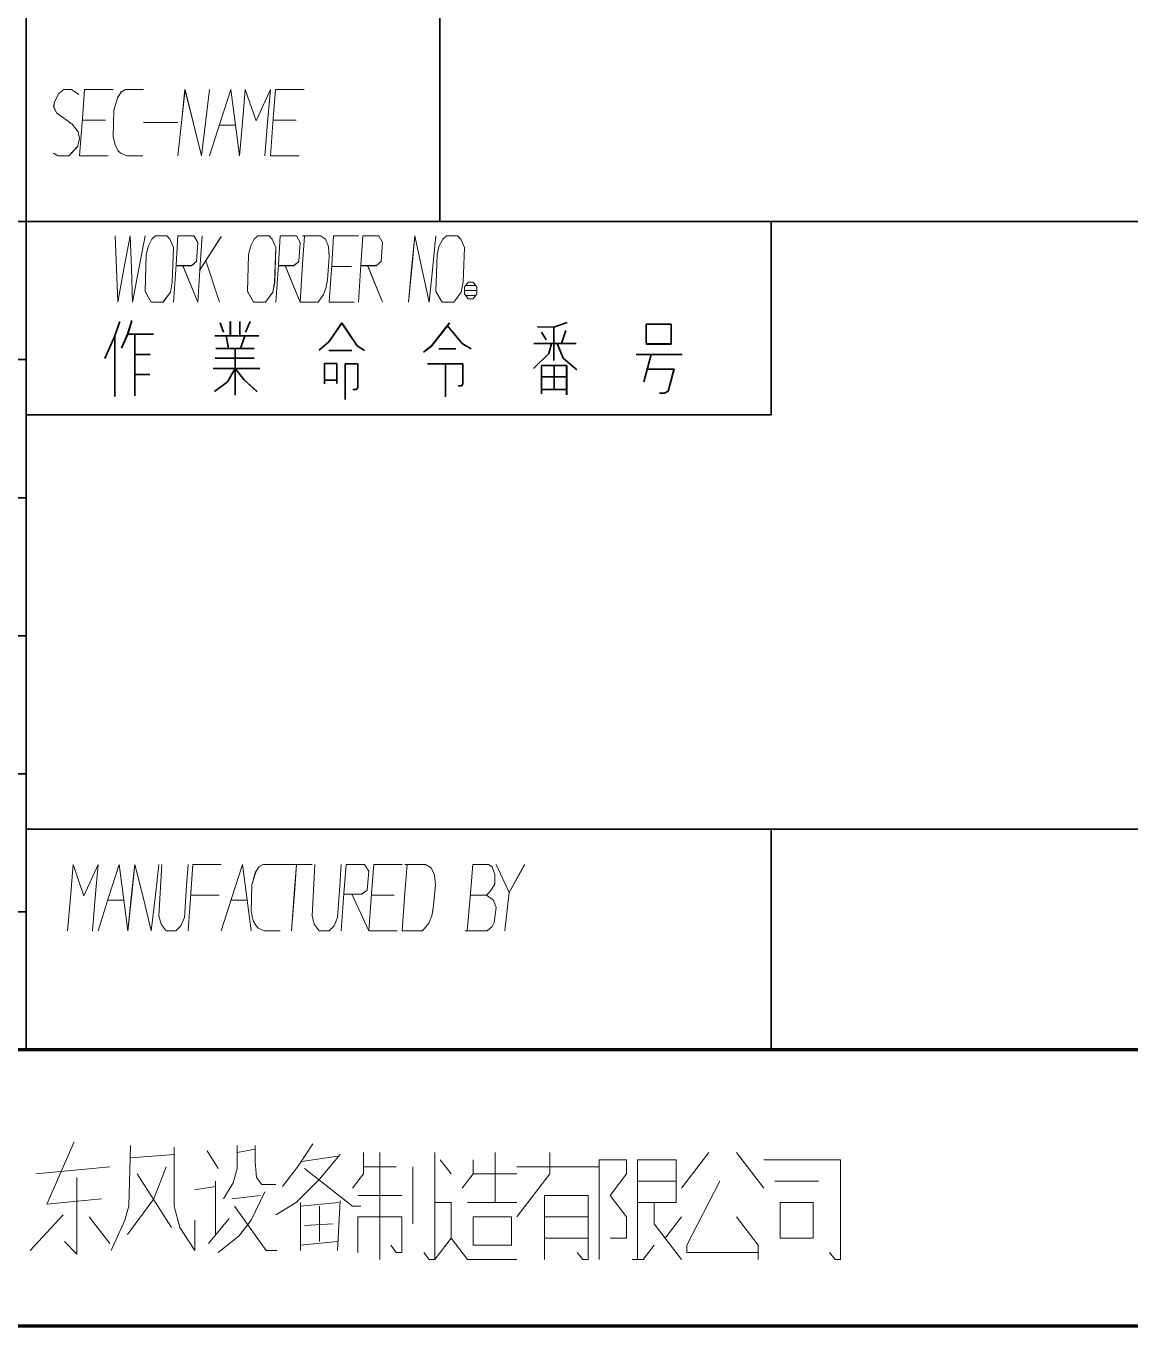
# Model space of a CAD drawing. Header units: millimetres. Extents: x 1333 to 104182, y -62616 to -5704.
# Drawn here: x 51254.07 to 51294.07, y -62616.28 to -62569.2 of the extents above; entities that cross this region are included whole.
import ezdxf

# ---------------------------------------------------------------- set-up
doc = ezdxf.new("R2010")
doc.units = ezdxf.units.MM
doc.header["$LTSCALE"] = 0.5
doc.layers.add('08', color=1, linetype='Continuous')
doc.layers.add('11', color=3, linetype='Continuous')

# ---------------------------------------------------------------- blocks, each defined once
blk = doc.blocks.new('A$C32A078D3')
at = {"color": 7, "lineweight": 13}
for points in [[(-148.255, 6.668), (-149.248, 4.41)], [(-139.611, 6.603), (-140.108, 5.829)], [(-146.218, 6.539), (-146.268, 4.345)], [(-146.218, 6.087), (-144.628, 6.216)], [(-144.628, 6.474), (-144.628, 4.345)], [(-143.436, 6.345), (-143.039, 5.7)], [(-142.343, 6.539), (-142.343, 5.7)], [(-142.343, 6.281), (-141.697, 6.41)], [(-141.697, 6.539), (-141.697, 5.958)], [(-138.617, 6.216), (-139.362, 5.313), (-140.207, 4.474), (-140.952, 4.023)], [(-140.008, 5.958), (-138.717, 6.152)], [(-137.773, 6.281), (-137.773, 5.506), (-138.17, 4.99)], [(-137.177, 2.41), (-137.177, 6.281)], [(-135.19, 6.281), (-135.19, 2.41), (-135.388, 2.41), (-135.587, 2.668)], [(-133.004, 6.281), (-133.004, 4.474)], [(-131.017, 6.281), (-131.017, 5.506), (-132.209, 3.958)], [(-126.248, 4.99), (-125.254, 6.281)], [(-123.267, 4.99), (-124.26, 6.281)], [(-149.646, 5.506), (-146.963, 5.764)], [(-145.373, 4.603), (-144.926, 5.764)], [(-142.343, 5.7), (-142.492, 5.184)], [(-141.697, 5.958), (-141.648, 5.377)], [(-140.108, 5.829), (-140.704, 5.055)], [(-139.909, 5.7), (-138.17, 4.345), (-137.872, 4.345)], [(-136.581, 5.764), (-137.773, 5.764)], [(-135.984, 3.7), (-135.984, 5.764)], [(-134.593, 5.506), (-134.991, 6.023)], [(-134.196, 4.99), (-133.799, 5.506), (-133.799, 6.023)], [(-129.228, 5.764), (-132.209, 5.764)], [(-129.228, 2.41), (-129.228, 6.023), (-128.235, 6.023), (-128.235, 5.506), (-128.831, 4.732), (-128.235, 3.958), (-128.235, 3.184), (-128.831, 3.184)], [(-127.837, 4.474), (-126.446, 4.474), (-126.446, 6.023), (-127.837, 6.023), (-127.837, 2.41)], [(-120.882, 2.668), (-120.684, 2.41), (-120.485, 2.41), (-120.485, 6.023), (-123.267, 6.023)], [(-148.155, 5.377), (-148.155, 2.603)], [(-145.97, 5.506), (-144.728, 3.571)], [(-143.138, 3.313), (-143.138, 5.248)], [(-142.492, 5.184), (-142.84, 4.603)], [(-141.648, 5.377), (-141.449, 5.119)], [(-133.799, 5.506), (-132.209, 5.506)], [(-126.446, 5.248), (-127.837, 5.248)], [(-124.857, 5.248), (-126.049, 2.926), (-126.049, 2.668), (-123.466, 2.668)], [(-122.87, 5.248), (-121.28, 5.248)], [(-143.138, 5.055), (-143.883, 4.926)], [(-142.542, 4.603), (-141.499, 4.732)], [(-141.35, 4.861), (-141.846, 3.829)], [(-141.449, 5.119), (-140.952, 5.119)], [(-137.971, 4.732), (-136.382, 4.732)], [(-131.215, 2.41), (-131.215, 4.732), (-129.626, 4.732), (-129.626, 2.41), (-129.824, 2.41), (-130.023, 2.668)], [(-149.248, 4.41), (-147.261, 4.603)], [(-146.268, 4.345), (-146.417, 3.829)], [(-146.317, 3.313), (-145.373, 4.603)], [(-144.628, 4.345), (-144.43, 3.571)], [(-142.442, 4.345), (-141.3, 2.732)], [(-140.058, 4.474), (-140.058, 2.732)], [(-140.058, 4.345), (-138.667, 4.474)], [(-139.362, 4.345), (-139.362, 3.055)], [(-138.617, 4.539), (-138.717, 2.732)], [(-135.19, 4.474), (-134.593, 4.474), (-134.593, 3.184)], [(-132.209, 4.474), (-133.997, 4.474)], [(-126.248, 2.41), (-127.241, 3.7), (-127.241, 4.474)], [(-148.652, 4.023), (-149.844, 2.732)], [(-147.708, 3.958), (-146.963, 2.99)], [(-146.417, 3.829), (-146.913, 2.732)], [(-143.883, 2.732), (-143.883, 3.829)], [(-142.641, 3.894), (-143.386, 2.99)], [(-142.293, 3.248), (-141.846, 3.829)], [(-137.971, 2.668), (-137.971, 3.958), (-136.382, 3.958), (-136.382, 2.668), (-136.581, 2.668), (-136.779, 2.926)], [(-131.215, 3.958), (-129.626, 3.958)], [(-126.844, 3.184), (-126.248, 3.958)], [(-123.466, 2.41), (-123.466, 2.926), (-124.26, 3.958)], [(-144.43, 3.571), (-143.883, 2.732)], [(-139.909, 3.635), (-138.866, 3.7)], [(-148.155, 2.603), (-148.602, 3.055)], [(-143.039, 2.668), (-142.293, 3.248)], [(-138.717, 3.055), (-140.058, 2.926)], [(-135.19, 2.41), (-134.593, 3.184), (-133.997, 2.41), (-132.209, 2.41)], [(-129.626, 3.184), (-131.215, 3.184)], [(-128.036, 2.41), (-127.639, 2.41), (-127.241, 2.926)], [(-141.3, 2.732), (-140.902, 2.732)]]:
    blk.add_lwpolyline(points, dxfattribs=at)
for points in [[(-122.671, 4.474), (-122.671, 3.184), (-121.479, 3.184), (-121.479, 4.474)], [(-133.799, 2.926), (-132.408, 2.926), (-132.408, 3.958), (-133.799, 3.958)]]:
    blk.add_lwpolyline(points, close=True, dxfattribs=at)
blk = doc.blocks.new('999')
at = {"color": 7, "lineweight": 35}
for p, q in [((75474.98, -11451.12), (75474.98, -11826.55)), ((75114.98, -11823.12), (75475.51, -11823.12)), ((75804.98, -11823.12), (75475.51, -11823.12)), ((75474.98, -11826.55), (75474.98, -11913.12)), ((75114.98, -11838.12), (75474.98, -11838.12)), ((75555.98, -11844.12), (75474.98, -11844.12)), ((75234.98, -11853.12), (75474.98, -11853.12)), ((75474.98, -11868.12), (75294.98, -11868.12)), ((75354.98, -11883.12), (75474.98, -11883.12)), ((75474.98, -11889.12), (75684.98, -11889.12)), ((75414.98, -11898.12), (75474.98, -11898.12)), ((75894.98, -11913.12), (75114.98, -11913.12))]:
    blk.add_line(p, q, dxfattribs=at)
at = {"color": 7, "lineweight": 35, "ltscale": 0.45}
blk.add_line((75519.98, -11823.12), (75519.98, -11769.12), dxfattribs=at)
at = {"color": 7, "lineweight": 35, "ltscale": 0.175}
blk.add_line((75555.98, -11823.12), (75555.98, -11844.12), dxfattribs=at)
at = {"color": 7, "lineweight": 35, "ltscale": 0.013838}
blk.add_line((75485.19, -11833.97), (75484.64, -11835.53), dxfattribs=at)
at = {"color": 7, "lineweight": 35, "ltscale": 0.012732}
blk.add_line((75486.48, -11833.88), (75486.03, -11835.34), dxfattribs=at)
at = {"color": 7, "lineweight": 35, "ltscale": 0.013058}
blk.add_line((75497.19, -11833.97), (75497.19, -11835.53), dxfattribs=at)
at = {"color": 7, "lineweight": 35, "ltscale": 0.012885}
blk.add_line((75498.23, -11835.53), (75498.23, -11833.99), dxfattribs=at)
at = {"color": 7, "lineweight": 35, "ltscale": 0.010751}
blk.add_line((75499.35, -11833.97), (75498.84, -11835.15), dxfattribs=at)
at = {"color": 7, "lineweight": 35, "ltscale": 0.01406}
blk.add_line((75486.03, -11835.34), (75485.36, -11836.89), dxfattribs=at)
at = {"color": 7, "lineweight": 35, "ltscale": 0.023425}
blk.add_line((75486.03, -11835.34), (75488.85, -11835.34), dxfattribs=at)
at = {"color": 7, "lineweight": 35, "ltscale": 0.055948}
blk.add_line((75486.82, -11835.34), (75486.82, -11842.06), dxfattribs=at)
at = {"color": 7, "lineweight": 35, "ltscale": 0.008817}
blk.add_line((75496.07, -11834.14), (75496.43, -11835.13), dxfattribs=at)
at = {"color": 7, "lineweight": 35, "ltscale": 0.020296}
blk.add_line((75509.3, -11834.14), (75507.93, -11836.15), dxfattribs=at)
at = {"color": 7, "lineweight": 35, "ltscale": 0.025005}
blk.add_line((75509.3, -11834.14), (75510.99, -11836.61), dxfattribs=at)
at = {"color": 7, "lineweight": 35, "ltscale": 0.026499}
blk.add_line((75521.03, -11834.14), (75519.07, -11836.64), dxfattribs=at)
at = {"color": 7, "lineweight": 35, "ltscale": 0.020925}
blk.add_line((75520.79, -11834.44), (75522.38, -11836.38), dxfattribs=at)
at = {"color": 7, "lineweight": 35, "ltscale": 0.014799}
blk.add_line((75532.36, -11834.58), (75530.58, -11834.54), dxfattribs=at)
at = {"color": 7, "lineweight": 35, "ltscale": 0.007989}
blk.add_line((75531.03, -11835.15), (75531.51, -11835.98), dxfattribs=at)
at = {"color": 7, "lineweight": 35, "ltscale": 0.012818}
blk.add_line((75533.82, -11834.09), (75532.36, -11834.58), dxfattribs=at)
at = {"color": 7, "lineweight": 35, "ltscale": 0.030356}
blk.add_line((75532.36, -11834.58), (75532.36, -11838.22), dxfattribs=at)
at = {"color": 7, "lineweight": 35, "ltscale": 0.01256}
blk.add_line((75533.65, -11834.94), (75533.2, -11836.38), dxfattribs=at)
at = {"color": 7, "lineweight": 35, "ltscale": 0.017297}
blk.add_line((75542.38, -11836.36), (75542.38, -11834.28), dxfattribs=at)
at = {"color": 7, "lineweight": 35, "ltscale": 0.022888}
for p, q in [((75542.38, -11834.28), (75545.12, -11834.28)), ((75545.12, -11836.42), (75542.38, -11836.42)), ((75531.01, -11838.77), (75533.75, -11838.77)), ((75531.01, -11839.98), (75533.75, -11839.98)), ((75531.01, -11841.38), (75533.75, -11841.38))]:
    blk.add_line(p, q, dxfattribs=at)
at = {"color": 7, "lineweight": 35, "ltscale": 0.017825}
blk.add_line((75545.12, -11834.28), (75545.12, -11836.42), dxfattribs=at)
at = {"color": 7, "lineweight": 35, "ltscale": 0.022354}
blk.add_line((75484.64, -11835.53), (75483.56, -11837.99), dxfattribs=at)
at = {"color": 7, "lineweight": 35, "ltscale": 0.055069}
blk.add_line((75484.64, -11835.53), (75484.64, -11842.14), dxfattribs=at)
at = {"color": 7, "lineweight": 35, "ltscale": 0.039795}
blk.add_line((75495.5, -11835.53), (75500.28, -11835.53), dxfattribs=at)
at = {"color": 7, "lineweight": 35, "ltscale": 0.01167}
blk.add_line((75496.73, -11835.53), (75496.98, -11836.91), dxfattribs=at)
at = {"color": 7, "lineweight": 35, "ltscale": 0.012113}
blk.add_line((75498.78, -11835.53), (75498.31, -11836.91), dxfattribs=at)
at = {"color": 7, "lineweight": 35, "ltscale": 0.012121}
blk.add_line((75507.93, -11836.15), (75506.83, -11837.1), dxfattribs=at)
at = {"color": 7, "lineweight": 35, "ltscale": 0.007862}
blk.add_line((75510.99, -11836.61), (75511.78, -11837.14), dxfattribs=at)
at = {"color": 7, "lineweight": 35, "ltscale": 0.009306}
blk.add_line((75519.07, -11836.64), (75518.18, -11837.31), dxfattribs=at)
at = {"color": 7, "lineweight": 35, "ltscale": 0.009549}
blk.add_line((75522.38, -11836.38), (75523.38, -11836.95), dxfattribs=at)
at = {"color": 7, "lineweight": 35, "ltscale": 0.03822}
blk.add_line((75530.18, -11836.38), (75534.77, -11836.38), dxfattribs=at)
at = {"color": 7, "lineweight": 35, "ltscale": 0.009288}
blk.add_line((75532.09, -11836.38), (75531.81, -11837.46), dxfattribs=at)
at = {"color": 7, "lineweight": 35, "ltscale": 0.014153}
blk.add_line((75532.72, -11836.38), (75533.37, -11837.95), dxfattribs=at)
at = {"color": 7, "lineweight": 35, "ltscale": 0.013745}
blk.add_line((75486.82, -11837.55), (75488.47, -11837.55), dxfattribs=at)
at = {"color": 7, "lineweight": 35, "ltscale": 0.035217}
blk.add_line((75495.55, -11837.97), (75499.77, -11837.97), dxfattribs=at)
at = {"color": 7, "lineweight": 35, "ltscale": 0.034692}
blk.add_line((75495.63, -11836.91), (75499.79, -11836.91), dxfattribs=at)
at = {"color": 7, "lineweight": 35, "ltscale": 0.042181}
blk.add_line((75497.72, -11836.91), (75497.72, -11841.97), dxfattribs=at)
at = {"color": 7, "lineweight": 35, "ltscale": 0.020776}
blk.add_line((75507.89, -11837.14), (75510.38, -11837.14), dxfattribs=at)
at = {"color": 7, "lineweight": 35, "ltscale": 0.01532}
blk.add_line((75519.87, -11836.93), (75521.71, -11836.93), dxfattribs=at)
at = {"color": 7, "lineweight": 35, "ltscale": 0.019321}
blk.add_line((75531.81, -11837.46), (75530.14, -11839.07), dxfattribs=at)
at = {"color": 7, "lineweight": 35, "ltscale": 0.016253}
blk.add_line((75533.37, -11837.95), (75534.85, -11839.22), dxfattribs=at)
at = {"color": 7, "lineweight": 35, "ltscale": 0.041736}
blk.add_line((75541.3, -11837.55), (75546.31, -11837.55), dxfattribs=at)
at = {"color": 7, "lineweight": 35, "ltscale": 0.025634}
blk.add_line((75542.93, -11837.55), (75542.13, -11840.52), dxfattribs=at)
at = {"color": 7, "lineweight": 35, "ltscale": 0.042444}
blk.add_line((75495.31, -11839.09), (75500.41, -11839.09), dxfattribs=at)
at = {"color": 7, "lineweight": 35, "ltscale": 0.013831}
blk.add_line((75497.72, -11839.09), (75496.9, -11840.53), dxfattribs=at)
at = {"color": 7, "lineweight": 35, "ltscale": 0.012913}
blk.add_line((75497.72, -11839.09), (75498.69, -11840.3), dxfattribs=at)
at = {"color": 7, "lineweight": 35, "ltscale": 0.011108}
for p, q in [((75507.42, -11838.54), (75508.75, -11838.54)), ((75507.42, -11840.36), (75508.75, -11840.36))]:
    blk.add_line(p, q, dxfattribs=at)
at = {"color": 7, "lineweight": 35, "ltscale": 0.01853}
blk.add_line((75507.42, -11840.76), (75507.42, -11838.54), dxfattribs=at)
at = {"color": 7, "lineweight": 35, "ltscale": 0.018002}
blk.add_line((75508.75, -11838.54), (75508.75, -11840.7), dxfattribs=at)
at = {"color": 7, "lineweight": 35, "ltscale": 0.011621}
blk.add_line((75509.66, -11838.58), (75511.06, -11838.58), dxfattribs=at)
at = {"color": 7, "lineweight": 35, "ltscale": 0.032123}
blk.add_line((75509.66, -11842.44), (75509.66, -11838.58), dxfattribs=at)
at = {"color": 7, "lineweight": 35, "ltscale": 0.021356}
blk.add_line((75511.06, -11838.58), (75511.06, -11841.15), dxfattribs=at)
at = {"color": 7, "lineweight": 35, "ltscale": 0.032043}
blk.add_line((75518.62, -11838.56), (75522.47, -11838.56), dxfattribs=at)
at = {"color": 7, "lineweight": 35, "ltscale": 0.029919}
blk.add_line((75520.59, -11838.56), (75520.59, -11842.15), dxfattribs=at)
at = {"color": 7, "lineweight": 35, "ltscale": 0.018179}
blk.add_line((75522.47, -11838.56), (75522.47, -11840.74), dxfattribs=at)
at = {"color": 7, "lineweight": 35, "ltscale": 0.025415}
blk.add_line((75531.01, -11841.82), (75531.01, -11838.77), dxfattribs=at)
at = {"color": 7, "lineweight": 35, "ltscale": 0.02171}
blk.add_line((75532.38, -11838.77), (75532.38, -11841.38), dxfattribs=at)
at = {"color": 7, "lineweight": 35, "ltscale": 0.026474}
blk.add_line((75533.75, -11838.77), (75533.75, -11841.95), dxfattribs=at)
at = {"color": 7, "lineweight": 35, "ltscale": 0.024365}
blk.add_line((75542.5, -11839.15), (75545.42, -11839.15), dxfattribs=at)
at = {"color": 7, "lineweight": 35, "ltscale": 0.020591}
blk.add_line((75545.42, -11839.15), (75544.78, -11841.54), dxfattribs=at)
at = {"color": 7, "lineweight": 35, "ltscale": 0.013562}
blk.add_line((75486.82, -11839.73), (75488.44, -11839.73), dxfattribs=at)
at = {"color": 7, "lineweight": 35, "ltscale": 0.014876}
blk.add_line((75496.9, -11840.53), (75495.46, -11841.59), dxfattribs=at)
at = {"color": 7, "lineweight": 35, "ltscale": 0.015722}
blk.add_line((75498.69, -11840.3), (75500.09, -11841.57), dxfattribs=at)
at = {"color": 7, "lineweight": 35, "ltscale": 0.003223}
blk.add_line((75522.34, -11840.97), (75521.95, -11840.97), dxfattribs=at)
at = {"color": 7, "lineweight": 35, "ltscale": 0.002201}
blk.add_line((75522.47, -11840.74), (75522.34, -11840.97), dxfattribs=at)
at = {"color": 7, "lineweight": 35, "ltscale": 0.00343}
blk.add_line((75510.92, -11841.38), (75510.51, -11841.38), dxfattribs=at)
at = {"color": 7, "lineweight": 35, "ltscale": 0.002245}
blk.add_line((75511.06, -11841.15), (75510.92, -11841.38), dxfattribs=at)
at = {"color": 7, "lineweight": 35, "ltscale": 0.004529}
blk.add_line((75544.38, -11841.77), (75543.83, -11841.77), dxfattribs=at)
at = {"color": 7, "lineweight": 35, "ltscale": 0.003873}
blk.add_line((75544.78, -11841.54), (75544.38, -11841.77), dxfattribs=at)
at = {"color": 7, "lineweight": 35, "ltscale": 0.2}
blk.add_line((75555.98, -11889.12), (75555.98, -11913.12), dxfattribs=at)
at = {"color": 7, "lineweight": 70}
for p, q in [((75894.98, -11913.12), (73476.98, -11913.12)), ((75924.98, -11943.12), (73401.98, -11943.12))]:
    blk.add_line(p, q, dxfattribs=at)
at = {"color": 7, "lineweight": 13}
for points in [[(75477.99, -11815.7), (75478.45, -11815.97), (75479.62, -11815.97), (75480.56, -11814.98), (75480.79, -11814.08), (75480.64, -11813.36), (75480.01, -11812.55), (75478.3, -11811.29), (75477.99, -11810.66), (75478.06, -11810.12), (75478.53, -11809.22), (75479.08, -11808.77), (75479.94, -11808.77), (75480.72, -11809.31)], [(75483.92, -11815.97), (75480.79, -11815.97), (75481.11, -11811.92), (75481.34, -11808.77), (75484.46, -11808.77)], [(75487.66, -11815.97), (75485.94, -11815.97), (75485.24, -11815.7), (75485.01, -11815.43), (75484.7, -11814.89), (75484.46, -11813.9), (75484.54, -11811.02), (75484.93, -11809.67), (75485.32, -11809.04), (75485.79, -11808.77), (75487.74, -11808.77)], [(75491.48, -11815.97), (75491.87, -11812.37), (75492.26, -11808.77), (75493.2, -11812.46), (75494.06, -11815.97), (75494.53, -11812.1), (75494.92, -11808.77)], [(75494.92, -11815.97), (75496.09, -11812.37), (75497.26, -11808.77), (75497.73, -11812.37), (75498.2, -11815.97)], [(75498.2, -11815.97), (75498.51, -11812.37), (75498.82, -11808.77), (75499.99, -11812.19), (75501.55, -11808.77), (75501.24, -11812.37), (75500.93, -11815.97)], [(75504.67, -11815.97), (75501.55, -11815.97), (75501.86, -11811.92), (75502.1, -11808.77), (75505.22, -11808.77)], [(75481.11, -11812.1), (75483.6, -11812.1)], [(75487.74, -11812.37), (75491.48, -11812.37)], [(75496.01, -11812.64), (75497.73, -11812.64)], [(75501.86, -11812.1), (75504.36, -11812.1)], [(75484.68, -11824.67), (75484.82, -11828.27), (75484.95, -11831.87), (75485.63, -11828.27), (75486.3, -11824.67), (75486.44, -11828.27), (75486.57, -11831.87), (75487.24, -11828.27), (75487.92, -11824.67)], [(75491.02, -11831.87), (75491.29, -11827.82), (75491.49, -11824.67), (75493.24, -11824.67), (75493.65, -11825.39), (75493.51, -11827.46), (75492.97, -11827.91), (75491.29, -11827.91)], [(75493.65, -11831.87), (75493.92, -11827.82), (75494.12, -11824.67)], [(75496.21, -11824.76), (75493.85, -11828.45)], [(75502.14, -11831.87), (75502.41, -11827.82), (75502.61, -11824.67), (75504.37, -11824.67), (75504.77, -11825.39), (75504.64, -11827.46), (75504.1, -11827.91), (75502.41, -11827.91)], [(75504.77, -11831.87), (75506.73, -11831.87), (75507.33, -11831.06), (75507.6, -11830.25), (75507.74, -11829.44), (75507.94, -11826.92), (75507.87, -11825.84), (75507.53, -11825.03), (75507, -11824.67), (75505.04, -11824.67)], [(75505.24, -11824.67), (75505.04, -11827.73), (75504.77, -11831.87)], [(75510.64, -11831.87), (75507.94, -11831.87), (75508.21, -11827.82), (75508.41, -11824.67), (75511.11, -11824.67)], [(75511.11, -11831.87), (75511.38, -11827.82), (75511.58, -11824.67), (75513.33, -11824.67), (75513.74, -11825.39), (75513.6, -11827.46), (75513.06, -11827.91), (75511.38, -11827.91)], [(75516.57, -11831.87), (75516.9, -11828.27), (75517.24, -11824.67), (75518.05, -11828.36), (75518.79, -11831.87), (75519.2, -11828), (75519.53, -11824.67)], [(75492.03, -11827.91), (75493.65, -11831.87)], [(75494.52, -11827.37), (75496.01, -11831.87)], [(75503.15, -11827.91), (75504.77, -11831.87)], [(75508.21, -11828), (75510.37, -11828)], [(75512.12, -11827.91), (75513.74, -11831.87)], [(75523.98, -11830.61), (75522.63, -11830.61)], [(75522.77, -11830.07), (75523.85, -11830.07)], [(75522.77, -11831.15), (75523.85, -11831.15)], [(75479.49, -11900.17), (75479.8, -11896.57), (75480.11, -11892.97), (75481.27, -11896.39), (75482.81, -11892.97), (75482.5, -11896.57), (75482.19, -11900.17)], [(75482.81, -11900.17), (75483.96, -11896.57), (75485.12, -11892.97), (75485.58, -11896.57), (75486.04, -11900.17)], [(75486.04, -11900.17), (75486.43, -11896.57), (75486.81, -11892.97), (75487.74, -11896.66), (75488.58, -11900.17), (75489.05, -11896.3), (75489.43, -11892.97)], [(75489.74, -11892.97), (75489.43, -11898.55), (75489.66, -11899.45), (75490.2, -11900.17), (75491.28, -11900.17), (75491.82, -11899.63), (75492.21, -11898.73), (75492.44, -11895.31), (75492.59, -11892.97)], [(75492.59, -11900.17), (75492.9, -11896.12), (75493.13, -11892.97), (75496.21, -11892.97)], [(75496.21, -11900.17), (75497.37, -11896.57), (75498.52, -11892.97), (75498.99, -11896.57), (75499.45, -11900.17)], [(75502.61, -11900.17), (75500.91, -11900.17), (75500.22, -11899.9), (75499.99, -11899.63), (75499.68, -11899.09), (75499.45, -11898.1), (75499.52, -11895.22), (75499.91, -11893.87), (75500.3, -11893.24), (75500.76, -11892.97), (75502.68, -11892.97)], [(75502.68, -11892.97), (75506.07, -11892.97)], [(75503.84, -11900.17), (75504.15, -11896.12), (75504.38, -11892.97)], [(75506.38, -11892.97), (75506.07, -11898.55), (75506.3, -11899.45), (75506.84, -11900.17), (75507.92, -11900.17), (75508.46, -11899.63), (75508.85, -11898.73), (75509.08, -11895.31), (75509.23, -11892.97)], [(75509.23, -11900.17), (75509.54, -11896.12), (75509.77, -11892.97), (75511.77, -11892.97), (75512.24, -11893.69), (75512.08, -11895.76), (75511.47, -11896.21), (75509.54, -11896.21)], [(75515.32, -11900.17), (75512.24, -11900.17), (75512.54, -11896.12), (75512.78, -11892.97), (75515.86, -11892.97)], [(75515.86, -11900.17), (75518.09, -11900.17), (75518.78, -11899.36), (75519.09, -11898.55), (75519.25, -11897.74), (75519.48, -11895.22), (75519.4, -11894.14), (75519.02, -11893.33), (75518.4, -11892.97), (75516.17, -11892.97)], [(75516.4, -11892.97), (75516.17, -11896.03), (75515.86, -11900.17)], [(75522.71, -11900.17), (75525.1, -11900.17), (75525.64, -11899.72), (75525.87, -11899.27), (75526.1, -11897.65), (75525.8, -11896.84), (75525.02, -11896.3), (75525.41, -11895.94), (75525.95, -11895.13), (75525.95, -11894.05), (75525.64, -11893.24), (75525.26, -11892.97), (75523.56, -11892.97), (75523.25, -11896.57), (75522.94, -11900.17)], [(75526.1, -11892.97), (75527.49, -11896.03), (75527.03, -11900.17)], [(75527.49, -11896.03), (75529.19, -11892.97)], [(75483.89, -11896.84), (75485.58, -11896.84)], [(75492.9, -11896.3), (75495.98, -11896.3)], [(75497.29, -11896.84), (75498.99, -11896.84)], [(75510.39, -11896.21), (75512.24, -11900.17)], [(75512.54, -11896.3), (75515.01, -11896.3)], [(75525.02, -11896.3), (75523.25, -11896.3)]]:
    blk.add_lwpolyline(points, dxfattribs=at)
for points in [[(75489.87, -11831.87), (75490.68, -11830.79), (75490.88, -11829.71), (75491.02, -11825.93), (75490.61, -11825.03), (75490.28, -11824.67), (75489.06, -11824.67), (75488.66, -11825.03), (75488.26, -11825.84), (75488.05, -11826.74), (75487.92, -11830.7), (75488.59, -11831.87)], [(75501, -11831.87), (75501.8, -11830.79), (75502.01, -11829.71), (75502.14, -11825.93), (75501.74, -11825.03), (75501.4, -11824.67), (75500.19, -11824.67), (75499.78, -11825.03), (75499.38, -11825.84), (75499.18, -11826.74), (75499.04, -11830.7), (75499.72, -11831.87)], [(75521.49, -11831.87), (75522.3, -11830.79), (75522.5, -11829.71), (75522.63, -11825.93), (75522.23, -11825.03), (75521.89, -11824.67), (75520.68, -11824.67), (75520.28, -11825.03), (75519.87, -11825.84), (75519.67, -11826.74), (75519.53, -11830.7), (75520.21, -11831.87)], [(75523.04, -11831.51), (75523.58, -11831.51), (75523.98, -11830.97), (75523.98, -11830.25), (75523.58, -11829.71), (75523.04, -11829.71), (75522.63, -11830.25), (75522.63, -11830.97)]]:
    blk.add_lwpolyline(points, close=True, dxfattribs=at)

msp = doc.modelspace()

# ---------------------------------------------------------------- linework, layer by layer
at = {"color": 7, "lineweight": 35, "ltscale": 0.45}
msp.add_line((51269.067, -62576.279), (51269.067, -62558.279), dxfattribs=at)
at = {"color": 7, "lineweight": 35}
for p, q in [((51134.067, -62576.279), (51254.245, -62576.279)), ((51364.067, -62576.279), (51254.245, -62576.279)), ((51281.067, -62583.279), (51254.067, -62583.279)), ((51254.067, -62598.279), (51324.067, -62598.279)), ((51394.067, -62606.279), (51134.067, -62606.279))]:
    msp.add_line(p, q, dxfattribs=at)
at = {"color": 7, "lineweight": 35, "ltscale": 0.175}
msp.add_line((51281.067, -62576.279), (51281.067, -62583.279), dxfattribs=at)
at = {"color": 7, "lineweight": 35, "ltscale": 0.013838}
msp.add_line((51257.471, -62579.894), (51257.288, -62580.417), dxfattribs=at)
at = {"color": 7, "lineweight": 35, "ltscale": 0.012732}
msp.add_line((51257.901, -62579.866), (51257.752, -62580.353), dxfattribs=at)
at = {"color": 7, "lineweight": 35, "ltscale": 0.008817}
msp.add_line((51261.099, -62579.951), (51261.218, -62580.283), dxfattribs=at)
at = {"color": 7, "lineweight": 35, "ltscale": 0.013058}
msp.add_line((51261.472, -62579.894), (51261.472, -62580.417), dxfattribs=at)
at = {"color": 7, "lineweight": 35, "ltscale": 0.012885}
msp.add_line((51261.817, -62580.417), (51261.817, -62579.901), dxfattribs=at)
at = {"color": 7, "lineweight": 35, "ltscale": 0.010751}
msp.add_line((51262.191, -62579.894), (51262.021, -62580.29), dxfattribs=at)
at = {"color": 7, "lineweight": 35, "ltscale": 0.020296}
msp.add_line((51265.508, -62579.951), (51265.051, -62580.621), dxfattribs=at)
at = {"color": 7, "lineweight": 35, "ltscale": 0.025005}
msp.add_line((51265.508, -62579.951), (51266.072, -62580.777), dxfattribs=at)
at = {"color": 7, "lineweight": 35, "ltscale": 0.026499}
msp.add_line((51269.418, -62579.951), (51268.763, -62580.784), dxfattribs=at)
at = {"color": 7, "lineweight": 35, "ltscale": 0.012818}
msp.add_line((51273.68, -62579.937), (51273.194, -62580.099), dxfattribs=at)
at = {"color": 7, "lineweight": 35, "ltscale": 0.017297}
msp.add_line((51276.533, -62580.692), (51276.533, -62580), dxfattribs=at)
at = {"color": 7, "lineweight": 35, "ltscale": 0.022888}
for p, q in [((51276.533, -62580), (51277.449, -62580)), ((51277.449, -62580.713), (51276.533, -62580.713)), ((51272.743, -62581.497), (51273.659, -62581.497)), ((51272.743, -62581.899), (51273.659, -62581.899)), ((51272.743, -62582.365), (51273.659, -62582.365))]:
    msp.add_line(p, q, dxfattribs=at)
at = {"color": 7, "lineweight": 35, "ltscale": 0.017825}
msp.add_line((51277.449, -62580), (51277.449, -62580.713), dxfattribs=at)
at = {"color": 7, "lineweight": 35, "ltscale": 0.022354}
msp.add_line((51257.288, -62580.417), (51256.929, -62581.236), dxfattribs=at)
at = {"color": 7, "lineweight": 35, "ltscale": 0.055069}
msp.add_line((51257.288, -62580.417), (51257.288, -62582.62), dxfattribs=at)
at = {"color": 7, "lineweight": 35, "ltscale": 0.01406}
msp.add_line((51257.752, -62580.353), (51257.527, -62580.869), dxfattribs=at)
at = {"color": 7, "lineweight": 35, "ltscale": 0.023425}
msp.add_line((51257.752, -62580.353), (51258.689, -62580.353), dxfattribs=at)
at = {"color": 7, "lineweight": 35, "ltscale": 0.055948}
msp.add_line((51258.013, -62580.353), (51258.013, -62582.591), dxfattribs=at)
at = {"color": 7, "lineweight": 35, "ltscale": 0.039795}
msp.add_line((51260.909, -62580.417), (51262.5, -62580.417), dxfattribs=at)
at = {"color": 7, "lineweight": 35, "ltscale": 0.01167}
msp.add_line((51261.317, -62580.417), (51261.402, -62580.876), dxfattribs=at)
at = {"color": 7, "lineweight": 35, "ltscale": 0.012113}
msp.add_line((51262, -62580.417), (51261.845, -62580.876), dxfattribs=at)
at = {"color": 7, "lineweight": 35, "ltscale": 0.020925}
msp.add_line((51269.338, -62580.052), (51269.869, -62580.699), dxfattribs=at)
at = {"color": 7, "lineweight": 35, "ltscale": 0.014799}
msp.add_line((51273.194, -62580.099), (51272.602, -62580.085), dxfattribs=at)
at = {"color": 7, "lineweight": 35, "ltscale": 0.007989}
msp.add_line((51272.75, -62580.29), (51272.912, -62580.565), dxfattribs=at)
at = {"color": 7, "lineweight": 35, "ltscale": 0.030356}
msp.add_line((51273.194, -62580.099), (51273.194, -62581.313), dxfattribs=at)
at = {"color": 7, "lineweight": 35, "ltscale": 0.01256}
msp.add_line((51273.624, -62580.219), (51273.476, -62580.699), dxfattribs=at)
at = {"color": 7, "lineweight": 35, "ltscale": 0.034692}
msp.add_line((51260.951, -62580.876), (51262.338, -62580.876), dxfattribs=at)
at = {"color": 7, "lineweight": 35, "ltscale": 0.042181}
msp.add_line((51261.648, -62580.876), (51261.648, -62582.563), dxfattribs=at)
at = {"color": 7, "lineweight": 35, "ltscale": 0.012121}
msp.add_line((51265.051, -62580.621), (51264.685, -62580.939), dxfattribs=at)
at = {"color": 7, "lineweight": 35, "ltscale": 0.020776}
msp.add_line((51265.037, -62580.953), (51265.868, -62580.953), dxfattribs=at)
at = {"color": 7, "lineweight": 35, "ltscale": 0.007862}
msp.add_line((51266.072, -62580.777), (51266.333, -62580.953), dxfattribs=at)
at = {"color": 7, "lineweight": 35, "ltscale": 0.009306}
msp.add_line((51268.763, -62580.784), (51268.467, -62581.01), dxfattribs=at)
at = {"color": 7, "lineweight": 35, "ltscale": 0.01532}
msp.add_line((51269.031, -62580.883), (51269.644, -62580.883), dxfattribs=at)
at = {"color": 7, "lineweight": 35, "ltscale": 0.009549}
msp.add_line((51269.869, -62580.699), (51270.2, -62580.89), dxfattribs=at)
at = {"color": 7, "lineweight": 35, "ltscale": 0.03822}
msp.add_line((51272.468, -62580.699), (51273.997, -62580.699), dxfattribs=at)
at = {"color": 7, "lineweight": 35, "ltscale": 0.009288}
msp.add_line((51273.103, -62580.699), (51273.011, -62581.059), dxfattribs=at)
at = {"color": 7, "lineweight": 35, "ltscale": 0.014153}
msp.add_line((51273.314, -62580.699), (51273.532, -62581.222), dxfattribs=at)
at = {"color": 7, "lineweight": 35, "ltscale": 0.013745}
msp.add_line((51258.013, -62581.088), (51258.563, -62581.088), dxfattribs=at)
at = {"color": 7, "lineweight": 35, "ltscale": 0.035217}
msp.add_line((51260.923, -62581.229), (51262.332, -62581.229), dxfattribs=at)
at = {"color": 7, "lineweight": 35, "ltscale": 0.011108}
for p, q in [((51264.881, -62581.419), (51265.326, -62581.419)), ((51264.881, -62582.027), (51265.326, -62582.027))]:
    msp.add_line(p, q, dxfattribs=at)
at = {"color": 7, "lineweight": 35, "ltscale": 0.01853}
msp.add_line((51264.881, -62582.161), (51264.881, -62581.419), dxfattribs=at)
at = {"color": 7, "lineweight": 35, "ltscale": 0.018002}
msp.add_line((51265.326, -62581.419), (51265.326, -62582.139), dxfattribs=at)
at = {"color": 7, "lineweight": 35, "ltscale": 0.011621}
msp.add_line((51265.628, -62581.433), (51266.093, -62581.433), dxfattribs=at)
at = {"color": 7, "lineweight": 35, "ltscale": 0.032123}
msp.add_line((51265.628, -62582.718), (51265.628, -62581.433), dxfattribs=at)
at = {"color": 7, "lineweight": 35, "ltscale": 0.021356}
msp.add_line((51266.093, -62581.433), (51266.093, -62582.288), dxfattribs=at)
at = {"color": 7, "lineweight": 35, "ltscale": 0.032043}
msp.add_line((51268.615, -62581.426), (51269.897, -62581.426), dxfattribs=at)
at = {"color": 7, "lineweight": 35, "ltscale": 0.029919}
msp.add_line((51269.27, -62581.426), (51269.27, -62582.623), dxfattribs=at)
at = {"color": 7, "lineweight": 35, "ltscale": 0.018179}
msp.add_line((51269.897, -62581.426), (51269.897, -62582.154), dxfattribs=at)
at = {"color": 7, "lineweight": 35, "ltscale": 0.019321}
msp.add_line((51273.011, -62581.059), (51272.455, -62581.596), dxfattribs=at)
at = {"color": 7, "lineweight": 35, "ltscale": 0.016253}
msp.add_line((51273.532, -62581.222), (51274.025, -62581.645), dxfattribs=at)
at = {"color": 7, "lineweight": 35, "ltscale": 0.041736}
msp.add_line((51276.174, -62581.088), (51277.843, -62581.088), dxfattribs=at)
at = {"color": 7, "lineweight": 35, "ltscale": 0.025634}
msp.add_line((51276.716, -62581.088), (51276.451, -62582.078), dxfattribs=at)
at = {"color": 7, "lineweight": 35, "ltscale": 0.013562}
msp.add_line((51258.013, -62581.815), (51258.556, -62581.815), dxfattribs=at)
at = {"color": 7, "lineweight": 35, "ltscale": 0.042444}
msp.add_line((51260.845, -62581.603), (51262.543, -62581.603), dxfattribs=at)
at = {"color": 7, "lineweight": 35, "ltscale": 0.013831}
msp.add_line((51261.648, -62581.603), (51261.374, -62582.083), dxfattribs=at)
at = {"color": 7, "lineweight": 35, "ltscale": 0.012913}
msp.add_line((51261.648, -62581.603), (51261.972, -62582.005), dxfattribs=at)
at = {"color": 7, "lineweight": 35, "ltscale": 0.025415}
msp.add_line((51272.743, -62582.514), (51272.743, -62581.497), dxfattribs=at)
at = {"color": 7, "lineweight": 35, "ltscale": 0.02171}
msp.add_line((51273.201, -62581.497), (51273.201, -62582.365), dxfattribs=at)
at = {"color": 7, "lineweight": 35, "ltscale": 0.026474}
msp.add_line((51273.659, -62581.497), (51273.659, -62582.556), dxfattribs=at)
at = {"color": 7, "lineweight": 35, "ltscale": 0.024365}
msp.add_line((51276.573, -62581.623), (51277.547, -62581.623), dxfattribs=at)
at = {"color": 7, "lineweight": 35, "ltscale": 0.020591}
msp.add_line((51277.547, -62581.623), (51277.334, -62582.419), dxfattribs=at)
at = {"color": 7, "lineweight": 35, "ltscale": 0.014876}
msp.add_line((51261.374, -62582.083), (51260.895, -62582.436), dxfattribs=at)
at = {"color": 7, "lineweight": 35, "ltscale": 0.015722}
msp.add_line((51261.972, -62582.005), (51262.437, -62582.429), dxfattribs=at)
at = {"color": 7, "lineweight": 35, "ltscale": 0.00343}
msp.add_line((51266.048, -62582.365), (51265.911, -62582.365), dxfattribs=at)
at = {"color": 7, "lineweight": 35, "ltscale": 0.002245}
msp.add_line((51266.093, -62582.288), (51266.048, -62582.365), dxfattribs=at)
at = {"color": 7, "lineweight": 35, "ltscale": 0.003223}
msp.add_line((51269.853, -62582.23), (51269.724, -62582.23), dxfattribs=at)
at = {"color": 7, "lineweight": 35, "ltscale": 0.002201}
msp.add_line((51269.897, -62582.154), (51269.853, -62582.23), dxfattribs=at)
at = {"color": 7, "lineweight": 35, "ltscale": 0.004529}
msp.add_line((51277.2, -62582.496), (51277.019, -62582.496), dxfattribs=at)
at = {"color": 7, "lineweight": 35, "ltscale": 0.003873}
msp.add_line((51277.334, -62582.419), (51277.2, -62582.496), dxfattribs=at)
at = {"color": 7, "lineweight": 35, "ltscale": 0.2}
msp.add_line((51281.067, -62598.279), (51281.067, -62606.279), dxfattribs=at)
at = {"color": 7, "lineweight": 70}
for p, q in [((51394.067, -62606.279), (50588.067, -62606.279)), ((51404.067, -62616.279), (50563.067, -62616.279))]:
    msp.add_line(p, q, dxfattribs=at)
at = {"color": 3}
msp.add_lwpolyline([(50563.067, -62022.279), (51404.067, -62022.279), (51404.067, -62616.279), (50563.067, -62616.279)], close=True, dxfattribs=at)
msp.add_lwpolyline([(50563.067, -62022.279), (51404.067, -62022.279), (51404.067, -62616.279), (50563.067, -62616.279)], close=True, dxfattribs=at)
at = {"color": 7, "lineweight": 13}
for points in [[(51255.069, -62573.805), (51255.225, -62573.895), (51255.616, -62573.895), (51255.928, -62573.565), (51256.006, -62573.265), (51255.954, -62573.025), (51255.746, -62572.755), (51255.173, -62572.335), (51255.069, -62572.125), (51255.095, -62571.945), (51255.251, -62571.645), (51255.433, -62571.495), (51255.72, -62571.495), (51255.98, -62571.675)], [(51257.046, -62573.895), (51256.006, -62573.895), (51256.11, -62572.545), (51256.188, -62571.495), (51257.228, -62571.495)], [(51258.295, -62573.895), (51257.722, -62573.895), (51257.488, -62573.805), (51257.41, -62573.715), (51257.306, -62573.535), (51257.228, -62573.205), (51257.254, -62572.245), (51257.384, -62571.795), (51257.514, -62571.585), (51257.67, -62571.495), (51258.321, -62571.495)], [(51259.569, -62573.895), (51259.699, -62572.695), (51259.829, -62571.495), (51260.141, -62572.725), (51260.427, -62573.895), (51260.583, -62572.605), (51260.714, -62571.495)], [(51260.714, -62573.895), (51261.104, -62572.695), (51261.494, -62571.495), (51261.65, -62572.695), (51261.806, -62573.895)], [(51261.806, -62573.895), (51261.91, -62572.695), (51262.014, -62571.495), (51262.404, -62572.635), (51262.924, -62571.495), (51262.82, -62572.695), (51262.716, -62573.895)], [(51263.965, -62573.895), (51262.924, -62573.895), (51263.028, -62572.545), (51263.106, -62571.495), (51264.147, -62571.495)], [(51256.11, -62572.605), (51256.942, -62572.605)], [(51258.321, -62572.695), (51259.569, -62572.695)], [(51261.078, -62572.785), (51261.65, -62572.785)], [(51263.028, -62572.605), (51263.861, -62572.605)], [(51257.302, -62576.795), (51257.347, -62577.995), (51257.392, -62579.195), (51257.616, -62577.995), (51257.841, -62576.795), (51257.886, -62577.995), (51257.931, -62579.195), (51258.156, -62577.995), (51258.38, -62576.795)], [(51259.414, -62579.195), (51259.504, -62577.845), (51259.571, -62576.795), (51260.155, -62576.795), (51260.29, -62577.035), (51260.245, -62577.725), (51260.066, -62577.875), (51259.504, -62577.875)], [(51260.29, -62579.195), (51260.38, -62577.845), (51260.448, -62576.795)], [(51261.144, -62576.825), (51260.358, -62578.055)], [(51263.121, -62579.195), (51263.211, -62577.845), (51263.279, -62576.795), (51263.863, -62576.795), (51263.998, -62577.035), (51263.953, -62577.725), (51263.773, -62577.875), (51263.211, -62577.875)], [(51263.998, -62579.195), (51264.649, -62579.195), (51264.852, -62578.925), (51264.942, -62578.655), (51264.987, -62578.385), (51265.054, -62577.545), (51265.031, -62577.185), (51264.919, -62576.915), (51264.739, -62576.795), (51264.088, -62576.795)], [(51264.155, -62576.795), (51264.088, -62577.815), (51263.998, -62579.195)], [(51265.953, -62579.195), (51265.054, -62579.195), (51265.144, -62577.845), (51265.211, -62576.795), (51266.11, -62576.795)], [(51266.11, -62579.195), (51266.2, -62577.845), (51266.267, -62576.795), (51266.852, -62576.795), (51266.986, -62577.035), (51266.941, -62577.725), (51266.762, -62577.875), (51266.2, -62577.875)], [(51267.93, -62579.195), (51268.042, -62577.995), (51268.155, -62576.795), (51268.424, -62578.025), (51268.672, -62579.195), (51268.806, -62577.905), (51268.919, -62576.795)], [(51259.751, -62577.875), (51260.29, -62579.195)], [(51260.582, -62577.695), (51261.077, -62579.195)], [(51263.459, -62577.875), (51263.998, -62579.195)], [(51265.144, -62577.905), (51265.863, -62577.905)], [(51266.447, -62577.875), (51266.986, -62579.195)], [(51269.997, -62578.595), (51270.357, -62578.595)], [(51270.402, -62578.775), (51269.952, -62578.775)], [(51269.997, -62578.955), (51270.357, -62578.955)], [(51255.572, -62601.961), (51255.675, -62600.761), (51255.778, -62599.561), (51256.163, -62600.701), (51256.677, -62599.561), (51256.574, -62600.761), (51256.471, -62601.961)], [(51256.677, -62601.961), (51257.062, -62600.761), (51257.447, -62599.561), (51257.601, -62600.761), (51257.755, -62601.961)], [(51257.755, -62601.961), (51257.883, -62600.761), (51258.012, -62599.561), (51258.32, -62600.791), (51258.602, -62601.961), (51258.757, -62600.671), (51258.885, -62599.561)], [(51258.988, -62599.561), (51258.885, -62601.421), (51258.962, -62601.721), (51259.142, -62601.961), (51259.501, -62601.961), (51259.681, -62601.781), (51259.809, -62601.481), (51259.887, -62600.341), (51259.938, -62599.561)], [(51259.938, -62601.961), (51260.041, -62600.611), (51260.118, -62599.561), (51261.145, -62599.561)], [(51261.145, -62601.961), (51261.53, -62600.761), (51261.915, -62599.561), (51262.069, -62600.761), (51262.223, -62601.961)], [(51263.276, -62601.961), (51262.711, -62601.961), (51262.48, -62601.871), (51262.403, -62601.781), (51262.3, -62601.601), (51262.223, -62601.271), (51262.249, -62600.311), (51262.377, -62599.861), (51262.506, -62599.651), (51262.66, -62599.561), (51263.302, -62599.561)], [(51263.302, -62599.561), (51264.432, -62599.561)], [(51263.687, -62601.961), (51263.79, -62600.611), (51263.867, -62599.561)], [(51264.535, -62599.561), (51264.432, -62601.421), (51264.509, -62601.721), (51264.689, -62601.961), (51265.048, -62601.961), (51265.228, -62601.781), (51265.356, -62601.481), (51265.433, -62600.341), (51265.485, -62599.561)], [(51265.485, -62601.961), (51265.587, -62600.611), (51265.664, -62599.561), (51266.332, -62599.561), (51266.486, -62599.801), (51266.435, -62600.491), (51266.229, -62600.641), (51265.587, -62600.641)], [(51267.513, -62601.961), (51266.486, -62601.961), (51266.589, -62600.611), (51266.666, -62599.561), (51267.693, -62599.561)], [(51267.693, -62601.961), (51268.438, -62601.961), (51268.669, -62601.691), (51268.772, -62601.421), (51268.823, -62601.151), (51268.9, -62600.311), (51268.875, -62599.951), (51268.746, -62599.681), (51268.541, -62599.561), (51267.796, -62599.561)], [(51267.873, -62599.561), (51267.796, -62600.581), (51267.693, -62601.961)], [(51269.979, -62601.961), (51270.775, -62601.961), (51270.955, -62601.811), (51271.032, -62601.661), (51271.109, -62601.121), (51271.006, -62600.851), (51270.749, -62600.671), (51270.878, -62600.551), (51271.057, -62600.281), (51271.057, -62599.921), (51270.955, -62599.651), (51270.826, -62599.561), (51270.261, -62599.561), (51270.159, -62600.761), (51270.056, -62601.961)], [(51271.109, -62599.561), (51271.571, -62600.581), (51271.417, -62601.961)], [(51271.571, -62600.581), (51272.136, -62599.561)], [(51260.041, -62600.671), (51261.068, -62600.671)], [(51265.87, -62600.641), (51266.486, -62601.961)], [(51266.589, -62600.671), (51267.411, -62600.671)], [(51270.749, -62600.671), (51270.159, -62600.671)], [(51257.036, -62600.851), (51257.601, -62600.851)], [(51261.504, -62600.851), (51262.069, -62600.851)]]:
    msp.add_lwpolyline(points, dxfattribs=at)
for points in [[(51259.032, -62579.195), (51259.302, -62578.835), (51259.369, -62578.475), (51259.414, -62577.215), (51259.279, -62576.915), (51259.167, -62576.795), (51258.762, -62576.795), (51258.628, -62576.915), (51258.493, -62577.185), (51258.425, -62577.485), (51258.38, -62578.805), (51258.605, -62579.195)], [(51262.74, -62579.195), (51263.009, -62578.835), (51263.077, -62578.475), (51263.121, -62577.215), (51262.987, -62576.915), (51262.874, -62576.795), (51262.47, -62576.795), (51262.335, -62576.915), (51262.2, -62577.185), (51262.133, -62577.485), (51262.088, -62578.805), (51262.313, -62579.195)], [(51269.57, -62579.195), (51269.84, -62578.835), (51269.907, -62578.475), (51269.952, -62577.215), (51269.818, -62576.915), (51269.705, -62576.795), (51269.301, -62576.795), (51269.166, -62576.915), (51269.031, -62577.185), (51268.964, -62577.485), (51268.919, -62578.805), (51269.143, -62579.195)], [(51270.087, -62579.075), (51270.267, -62579.075), (51270.402, -62578.895), (51270.402, -62578.655), (51270.267, -62578.475), (51270.087, -62578.475), (51269.952, -62578.655), (51269.952, -62578.895)]]:
    msp.add_lwpolyline(points, close=True, dxfattribs=at)
at = {"layer": '11'}
msp.add_lwpolyline([(50563.067, -62022.279), (51404.067, -62022.279), (51404.067, -62616.279), (50563.067, -62616.279)], close=True, dxfattribs=at)
msp.add_lwpolyline([(50563.067, -62022.279), (51404.067, -62022.279), (51404.067, -62616.279), (50563.067, -62616.279)], close=True, dxfattribs=at)

# ---------------------------------------------------------------- block references
msp.add_blockref('A$C32A078D3', (51404.067, -62616.279))
at = {"layer": '08', "color": 55, "xscale": 0.3333333333430346, "yscale": 0.3333333333357587, "zscale": 0.3333333333333333}
msp.add_blockref('999', (26095.741, -58635.239), dxfattribs=at)

doc.saveas('drawing.dxf')
